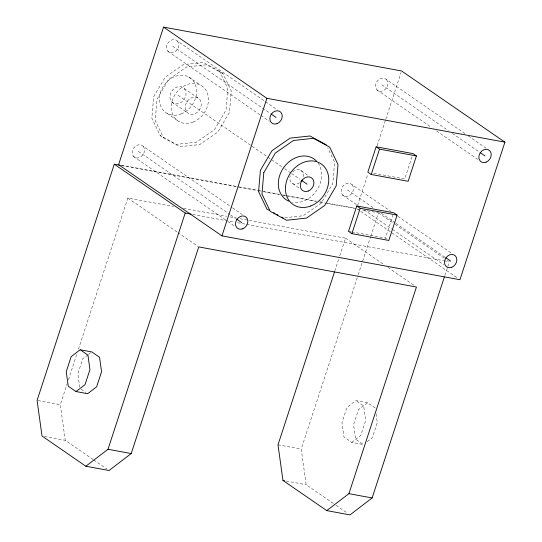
<?xml version="1.0" encoding="UTF-8"?>
<svg xmlns="http://www.w3.org/2000/svg" width="542" height="542" viewBox="0 0 542 542"><rect width="100%" height="100%" fill="white"/><g stroke="black" fill="none" stroke-linecap="round" stroke-linejoin="round"><path stroke-width="0.41" stroke-dasharray="2.71 2.03" d="M93.082 459.487L65.264 440.321L60.304 404.691L67.133 383.783M68.448 379.766L76.856 354.034M78.434 349.211L127.844 198.054L173.542 206.475M334.76 271.135L338.703 259.076M339.753 255.858L345.532 238.168L240.011 218.724M357.659 205.31L367.916 173.935M377.117 145.778L385.531 120.033M385.796 119.233L401.046 72.567M333.296 503.403L306.176 484.711L301.216 449.081L357.937 275.539M358.201 274.733L370.545 236.976M370.809 236.17L378.424 212.87L362.639 209.964M386.771 239.049L385.416 238.114L392.923 215.133M412.001 156.774L404.745 178.955L372.761 173.061M444.88 275.39L449.081 262.538M87.912 354.854L82.777 358.784L77.845 373.878L79.857 388.343M88.556 354.36L91.767 351.907M367.51 402.72L355.898 400.579L346.907 407.462L341.975 422.55L343.994 437.015L351.772 442.374L363.384 444.515L355.599 439.156L353.587 424.691L358.519 409.596L367.51 402.72L375.288 408.079M351.772 442.374L360.762 435.49L365.694 420.402L363.682 405.938L355.898 400.579M367.232 441.567L372.368 437.631L377.3 422.543L375.958 412.902M284.862 217.735L303.093 215.757L321.237 203.203L332.774 183.616L334.624 162.241L327.734 147.837M121.09 165.127L238.433 186.753M239.266 186.909L279.211 194.266M282.538 194.883L286.704 195.648M287.538 195.804L316.663 201.17M319.99 201.78L324.15 202.552M327.483 203.162L354.942 208.223M121.76 165.574L257.152 190.52M257.985 190.676L260.478 191.136M263.798 191.746L279.577 194.653M282.904 195.269L285.397 195.73M286.223 195.879L316.128 201.387M319.448 202.003L324.434 202.918M325.261 203.074L359.319 209.347M348.506 231.312L350.965 231.766M351.792 231.915L385.416 238.114M183.508 208.311L226.719 216.272M230.038 216.888L236.685 218.108M192.681 214.436L234.212 222.091M237.538 222.701L245.844 224.232M246.671 224.388L443.525 260.661M444.359 260.817L449.345 261.732M37.913 400.565L60.304 404.691M277.992 444.806L301.216 449.081M44.532 436.5L65.264 440.321M286.271 481.045L306.176 484.711M219.551 71.266L203.25 62.445L183.365 64.6L165.222 77.154L153.684 96.74L151.835 118.115L160.175 135.554L163.562 137.885L179.863 146.706L199.747 144.551L217.891 131.997L229.429 112.411L231.278 91.036L222.938 73.597L219.551 71.266L227.891 88.698L226.041 110.073L214.503 129.667L196.36 142.221L176.475 144.375L160.175 135.554M222.938 73.597L206.637 64.776L186.753 66.93L168.609 79.484L157.072 99.078L155.222 120.453L163.562 137.885M386.453 79.559A7.06 5.732 -55.4 0 1 382.733 90.948A7.06 5.732 -55.4 0 1 375.884 83.651A7.06 5.732 -55.4 0 1 386.453 79.559L464.826 133.562M468.295 135.947L486.33 148.373M381.69 84.715L448.275 130.595M452.434 133.461L479.487 152.099M376.927 89.877L431.026 127.146M436.574 130.974L478.193 159.646M177.464 41.05A7.06 5.732 -55.4 0 1 173.745 52.432A7.06 5.732 -55.4 0 1 166.895 45.135A7.06 5.732 -55.4 0 1 177.464 41.05L264.862 101.259M265.553 101.74L277.348 109.863M172.702 46.206L270.499 113.59M167.939 51.361L260.187 114.924M260.885 115.399L269.205 121.137M352.076 184.727A7.06 5.732 -55.4 0 1 348.357 196.109A7.06 5.732 -55.4 0 1 341.507 188.812A7.06 5.732 -55.4 0 1 352.076 184.727L390.918 211.488M397.855 216.265L451.96 253.541M188.745 77.005L200.601 85.175M347.314 189.883L373.675 208.04M381.304 213.297L395.172 222.857M395.87 223.331L445.111 257.267M378.424 212.87L394.413 223.887M395.111 224.368L444.474 258.378M447.258 260.296L448.647 261.251M342.551 195.039L357.117 205.072M364.055 209.856L391.798 228.968M392.489 229.449L443.817 264.808M184.192 88.529A9.173 7.452 -55.4 0 1 179.355 103.332A9.173 7.452 -55.4 0 1 170.452 93.847A9.173 7.452 -55.4 0 1 184.192 88.529L199.442 99.037A9.173 7.452 -55.4 0 1 194.605 113.84A9.173 7.452 -55.4 0 1 185.703 104.349A9.173 7.452 -55.4 0 1 199.442 99.037M357.3 209.009L360.078 210.919M360.769 211.4L391.29 232.423M391.981 232.904L457.875 278.303M292.721 171.834A7.764 6.308 -55.4 0 1 300.532 170.269L309.069 176.15M178 95.236L283.954 168.237M284.652 168.718L290.925 173.04M291.623 173.521L299.983 179.28M292.66 183.623L299.225 188.149M171.807 101.943L187.058 112.445M167.261 113.468L179.117 121.638M345.532 238.168L383.079 264.035M387.95 267.389L415.064 286.074M143.095 146.211A7.06 5.732 -55.4 0 1 139.375 157.6A7.06 5.732 -55.4 0 1 132.526 150.303A7.06 5.732 -55.4 0 1 143.095 146.211L231.874 207.383M232.565 207.864L242.281 214.551M138.332 151.374L229.883 214.449M230.58 214.93L235.431 218.277M133.569 156.53L227.2 221.041M227.897 221.522L234.137 225.824M127.844 198.054L177.207 232.064M177.905 232.545L198.067 246.434M336.081 505.32L347.205 512.983M81.151 389.231L85.69 392.361M93.773 459.962L106.991 469.067M300.532 170.269A7.764 6.308 -55.4 0 1 303.161 177.491M299.441 182.891A7.764 6.308 -55.4 0 1 291.969 183.176A7.764 6.308 -55.4 0 1 290.214 175.771M318.1 162.993A24.702 20.068 -55.4 0 1 316.935 190.025A24.702 20.068 -55.4 0 1 292.463 202.288M192.993 122.106A21.185 17.208 -55.4 0 0 204.165 87.926A21.185 17.208 -55.4 0 0 172.431 100.195A21.185 17.208 -55.4 0 0 192.993 122.106M181.13 113.935A21.185 17.208 -55.4 0 0 192.302 79.755A21.185 17.208 -55.4 0 0 160.574 92.025A21.185 17.208 -55.4 0 0 181.13 113.935"/><path stroke-width="0.81" d="M120.1 165.269L114.287 164.199L37.08 400.409L42.039 436.039L85.853 466.228L109.078 470.503L131.225 453.552L198.758 246.915L416.452 287.03L348.913 493.667L326.765 510.618L282.958 480.436L277.992 444.806L334.495 271.935M163.562 27.1L118.596 164.673L221.942 235.872L459.955 279.733L504.92 142.167L401.575 70.961L163.562 27.1L266.908 98.305L504.92 142.167M85.853 466.228L108 449.271L185.208 213.06L114.287 164.199M221.942 235.872L266.908 98.305M356.792 205.96L348.506 231.312L351.893 233.649L388.804 240.445L397.09 215.093L393.702 212.762L356.792 205.96L360.186 208.291L397.09 215.093M376.128 146.801L367.842 172.16L371.229 174.49L408.14 181.292L416.425 155.94L413.031 153.603L376.128 146.801L379.515 149.138L416.425 155.94M351.893 233.649L360.186 208.291M371.229 174.49L379.515 149.138M326.765 510.618L349.99 514.9L372.137 497.949L444.352 276.996M80.155 349.766L71.165 356.65L66.232 371.737L68.245 386.202L76.029 391.561L87.635 393.702L96.625 386.819L101.557 371.731L99.545 357.266L91.767 351.907L80.155 349.766L87.933 355.125L89.945 369.59L85.013 384.678L76.029 391.561M185.208 213.06L191.021 214.131M282.958 480.436L284.611 480.74M108 449.271L131.225 453.552M348.913 493.667L372.137 497.949M326.284 144.802L309.983 135.981L290.099 138.135L271.955 150.69L260.417 170.283L258.568 191.658L266.908 209.09L269.13 210.296M273.575 212.701L275.058 213.501M276.542 214.3L278.019 215.106M281.725 217.112L283.209 217.911M480.178 152.58L485.036 155.92M271.196 114.064L276.047 117.411M445.809 257.741L450.659 261.088M301.928 180.622L307.104 184.185M236.82 219.232L241.678 222.579M302.151 179.958A7.764 6.308 -55.4 0 1 300.945 181.584M288.811 201.184A24.702 20.068 -55.4 0 1 283.554 167.763A24.702 20.068 -55.4 0 1 316.657 161.231M263.805 172.613L261.955 193.989L270.302 211.427L286.596 220.248L306.481 218.094L324.624 205.54L336.169 185.947L338.012 164.572L329.672 147.139L313.378 138.318L293.493 140.473L275.35 153.027L263.805 172.613M486.079 162.146A7.06 5.732 -55.4 0 0 489.799 150.764A7.06 5.732 -55.4 0 0 479.23 154.849A7.06 5.732 -55.4 0 0 486.079 162.146M451.703 267.314A7.06 5.732 -55.4 0 0 455.422 255.932A7.06 5.732 -55.4 0 0 444.86 260.018A7.06 5.732 -55.4 0 0 451.703 267.314M277.091 123.637A7.06 5.732 -55.4 0 0 280.81 112.255A7.06 5.732 -55.4 0 0 270.241 116.34A7.06 5.732 -55.4 0 0 277.091 123.637M242.721 228.805A7.06 5.732 -55.4 0 0 246.441 217.417A7.06 5.732 -55.4 0 0 235.872 221.509A7.06 5.732 -55.4 0 0 242.721 228.805M308.249 191.035A7.764 6.308 -55.4 0 0 312.341 178.508A7.764 6.308 -55.4 0 0 300.715 183.006A7.764 6.308 -55.4 0 0 308.249 191.035M310.749 205.98A24.702 20.068 -55.4 0 0 323.77 166.137A24.702 20.068 -55.4 0 0 286.786 180.439A24.702 20.068 -55.4 0 0 310.749 205.98"/></g></svg>
